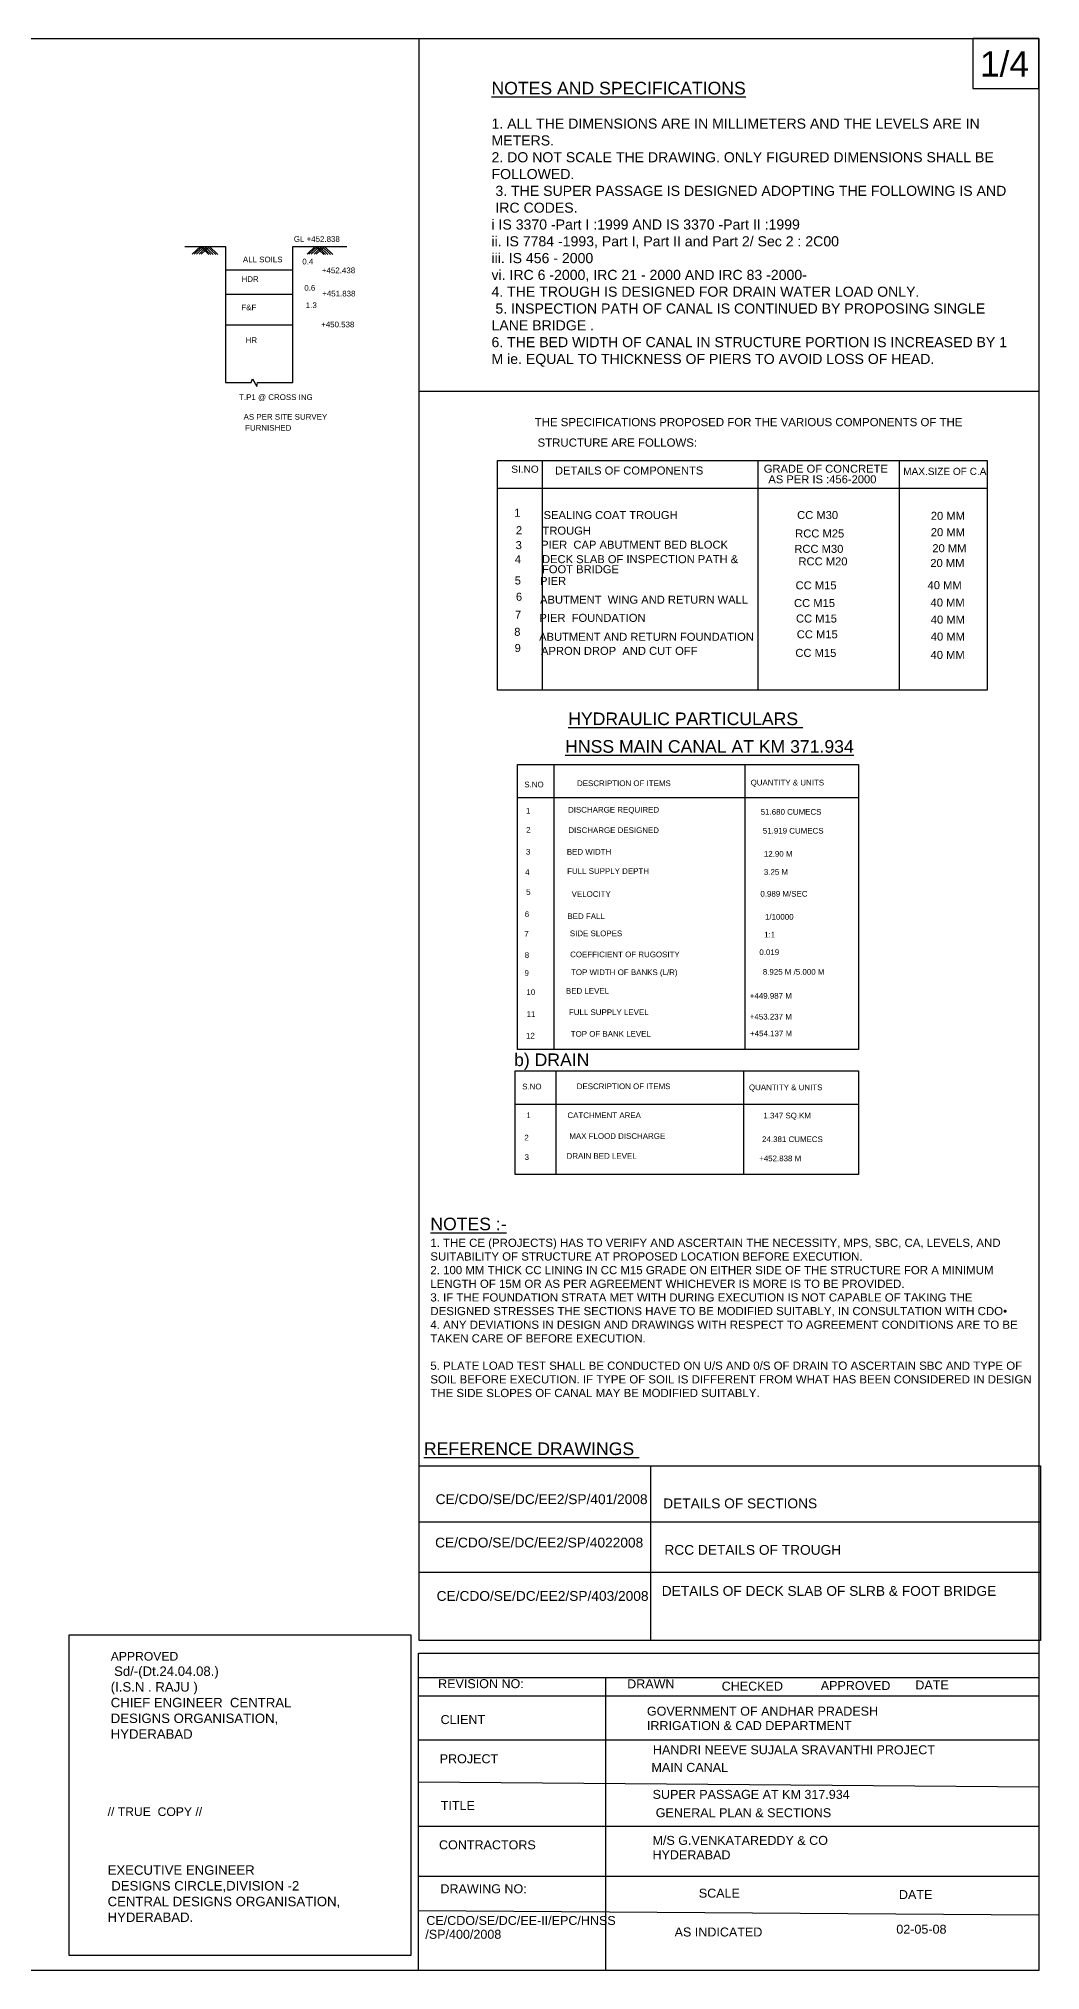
# Model space of a CAD drawing. Header units: millimetres. Extents: x -53216474 to -53196933, y 22129515 to 22144842.
# Drawn here: x -53204884 to -53196933, y 22129515 to 22144842 of the extents above; entities that cross this region are included whole.
import ezdxf

# ---------------------------------------------------------------- set-up
doc = ezdxf.new("R2010")
doc.units = ezdxf.units.MM
doc.header["$MEASUREMENT"] = 0
for name, color, linetype in [('DIMENSION', 7, 'Continuous'), ('DIMENSIONS', 7, 'Continuous'), ('DRAWING', 2, 'Continuous'), ('REF', 22, 'Continuous'), ('TEXT', 7, 'Continuous')]:
    doc.layers.add(name, color=color, linetype=linetype)
doc.styles.get("Standard").update_dxf_attribs({"font": 'arial.ttf', "height": 45})

msp = doc.modelspace()

# ---------------------------------------------------------------- linework, layer by layer
at = {"layer": 'DIMENSION', "color": 0}
for points in [[(-53196944.4, 22129515.1), (-53216474.1, 22129515.1), (-53216474.1, 22144841.9), (-53196944.4, 22144841.9)], [(-53196944.4, 22144841.9), (-53197468.9, 22144841.9), (-53197468.9, 22144445.2), (-53196944.4, 22144445.2)], [(-53201241.1, 22141494.6), (-53197355.7, 22141494.6), (-53197355.7, 22139672.5), (-53201241.1, 22139672.5)], [(-53201082.6, 22139083.4), (-53198377, 22139083.4), (-53198377, 22136821.1), (-53201082.6, 22136821.1)], [(-53201102.4, 22136653.4), (-53198377.2, 22136653.4), (-53198377.2, 22135830.7), (-53201102.4, 22135830.7)]]:
    msp.add_lwpolyline(points, close=True, dxfattribs=at)
for points in [[(-53201863.9, 22133517.6), (-53201863.9, 22144841.9)], [(-53201863.9, 22142044.3), (-53196944.4, 22142044.3)], [(-53200793.6, 22139083.4), (-53200793.6, 22136821.1)], [(-53199279, 22139083.4), (-53199279, 22136821.1)], [(-53201082.6, 22138819.8), (-53198377, 22138819.8)], [(-53200778.9, 22136653.4), (-53200778.9, 22135830.7)], [(-53199288.8, 22136653.4), (-53199288.8, 22135830.7)], [(-53201102.4, 22136389), (-53198377.2, 22136389)]]:
    msp.add_lwpolyline(points, dxfattribs=at)
at = {"layer": 'DIMENSIONS', "color": 0}
for points in [[(-53200888.8, 22141494.6), (-53200888.8, 22139672.5)], [(-53199176.8, 22141494.6), (-53199176.8, 22139672.5)], [(-53198050.2, 22139672.5), (-53198050.2, 22141494.6)], [(-53201241.1, 22141275.7), (-53197355.7, 22141275.7)], [(-53200027.7, 22133517.6), (-53200027.7, 22132132.3)], [(-53201863.9, 22133074.9), (-53196933.4, 22133074.9)], [(-53196933.4, 22132672.6), (-53201863.9, 22132672.6)]]:
    msp.add_lwpolyline(points, dxfattribs=at)
msp.add_lwpolyline([(-53201863.9, 22133517.6), (-53196933.4, 22133517.6), (-53196933.4, 22132132.3), (-53201863.9, 22132132.3)], close=True, dxfattribs=at)
at = {"layer": 'DRAWING', "color": 0}
for points in [[(-53203723, 22143191.4), (-53203400.1, 22143191.4), (-53203400.1, 22142114.9), (-53203197.4, 22142114.9), (-53203185.7, 22142143.7), (-53203152.5, 22142082), (-53203146.9, 22142114.9), (-53202867.4, 22142114.9), (-53202867.4, 22143191.4), (-53202437.4, 22143191.4)], [(-53203664.6, 22143132.1), (-53203599.6, 22143191.4), (-53203532.4, 22143129.3)], [(-53203649.8, 22143132.1), (-53203584.8, 22143191.4), (-53203517.6, 22143129.3)], [(-53203631.4, 22143132.1), (-53203566.4, 22143191.4), (-53203499.2, 22143129.3)], [(-53203610, 22143132.1), (-53203545, 22143191.4), (-53203477.8, 22143129.3)], [(-53203593, 22143132.1), (-53203528, 22143191.4), (-53203460.8, 22143129.3)], [(-53202752.9, 22143132.9), (-53202687.9, 22143192.2), (-53202620.7, 22143130.1)], [(-53202738.1, 22143132.9), (-53202673.1, 22143192.2), (-53202605.9, 22143130.1)], [(-53202719.7, 22143132.9), (-53202654.7, 22143192.2), (-53202587.5, 22143130.1)], [(-53202698.3, 22143132.9), (-53202633.3, 22143192.2), (-53202566.1, 22143130.1)], [(-53202681.3, 22143132.9), (-53202616.3, 22143192.2), (-53202549.1, 22143130.1)], [(-53203400.1, 22143006.8), (-53202867.4, 22143006.8)], [(-53203400.1, 22142815.2), (-53202867.4, 22142815.2)], [(-53203400.1, 22142572.4), (-53202867.4, 22142572.4)]]:
    msp.add_lwpolyline(points, dxfattribs=at)
at = {"layer": 'TEXT', "color": 0}
for points in [[(-53204640.7, 22132176.9), (-53201929.2, 22132176.9), (-53201929.2, 22129632.2), (-53204640.7, 22129632.2)], [(-53201867.9, 22132032.2), (-53196944.4, 22132032.2), (-53196944.4, 22129515.1), (-53201867.9, 22129515.1)]]:
    msp.add_lwpolyline(points, close=True, dxfattribs=at)
for points in [[(-53201867.9, 22131838.3), (-53196944.4, 22131838.3)], [(-53200385.6, 22131834.8), (-53200385.6, 22129515.1)], [(-53201867.9, 22131692.9), (-53196944.4, 22131692.9)], [(-53201867.9, 22131343), (-53196944.4, 22131343)], [(-53201867.9, 22131010.5), (-53196944.4, 22130971.7)], [(-53196944.4, 22130657.9), (-53201867.9, 22130657.9)], [(-53201867.9, 22130263), (-53196944.4, 22130263)], [(-53196944.4, 22129952.3), (-53201867.9, 22129987.8)]]:
    msp.add_lwpolyline(points, dxfattribs=at)

# ---------------------------------------------------------------- texts
at = {"layer": 'DIMENSION', "color": 0}
for s, height, p in [('THE SPECIFICATIONS PROPOSED FOR THE VARIOUS COMPONENTS OF THE ', 65, (-53200946.9, 22141767.1)), ('STRUCTURE ARE FOLLOWS:', 65, (-53200924.2, 22141604.3)), ('%%UHYDRAULIC PARTICULARS ', 100, (-53200680.6, 22139395.4)), ('%%UHNSS MAIN CANAL AT KM 371.934', 100, (-53200704.7, 22139176)), ('S.NO', 45, (-53201029.4, 22138901.7)), ('DESCRIPTION OF ITEMS', 45, (-53200610.6, 22138911.2)), ('QUANTITY & UNITS', 45, (-53199233, 22138916.5)), ('1', 45, (-53201016.3, 22138693)), ('DISCHARGE REQUIRED ', 45, (-53200682.3, 22138701.2)), ('51.680 CUMECS', 45, (-53199153.1, 22138684.4)), ('2', 45, (-53201014.4, 22138541.8)), ('DISCHARGE DESIGNED ', 45, (-53200679.9, 22138539.1)), ('51.919 CUMECS', 45, (-53199136.2, 22138534.6)), ('3', 45, (-53201016.3, 22138367.9)), ('BED WIDTH ', 45, (-53200691.8, 22138367.4)), ('12.90 M', 45, (-53199127.8, 22138351)), ('4', 45, (-53201021.9, 22138207.2)), ('FULL SUPPLY DEPTH ', 45, (-53200689.4, 22138214.9)), ('3.25 M', 45, (-53199127.8, 22138207.5)), ('5', 45, (-53201014.4, 22138048.4)), ('VELOCITY ', 45, (-53200653.6, 22138032.7)), ('0.989 M/SEC', 45, (-53199155.3, 22138034.4)), ('6', 45, (-53201025.7, 22137872.1)), ('BED FALL', 45, (-53200687, 22137856.3)), ('1/10000', 45, (-53199119.3, 22137851.6)), ('7', 45, (-53201029.5, 22137716.2)), ('SIDE SLOPES ', 45, (-53200667.9, 22137720.4)), ('1:1', 45, (-53199125.6, 22137710.2)), ('8', 45, (-53201025.8, 22137548)), ('COEFFICIENT OF RUGOSITY', 45, (-53200665.5, 22137553.5)), ('0.019', 45, (-53199163.6, 22137570.9)), ('9', 45, (-53201027.7, 22137406.2)), ('TOP WIDTH OF BANKS (L/R)', 45, (-53200658.3, 22137411.7)), ('8.925 M /5.000 M', 45, (-53199136.2, 22137414.8)), ('10', 45, (-53201012.5, 22137254.4)), ('BED LEVEL ', 45, (-53200698.9, 22137263.9)), ('+449.987 M', 45, (-53199239.7, 22137224.8)), ('11', 45, (-53201010.6, 22137080.5)), ('FULL SUPPLY LEVEL', 45, (-53200675, 22137094.7)), ('+453.237 M', 45, (-53199239.6, 22137059.2)), ('12', 45, (-53201016.3, 22136908.5)), ('TOP OF BANK LEVEL ', 45, (-53200660.7, 22136923)), ('+454.137 M', 45, (-53199237.5, 22136926.3)), ('b) DRAIN ', 100, (-53201110.2, 22136689.8)), ('S.NO', 45, (-53201046, 22136504.9)), ('DESCRIPTION OF ITEMS ', 45, (-53200613, 22136507)), ('QUANTITY & UNITS ', 45, (-53199246.3, 22136498.6)), ('1', 45, (-53201012.2, 22136277)), ('CATCHMENT AREA', 45, (-53200686.9, 22136277)), ('1.347 SQ.KM', 45, (-53199131.6, 22136274.7)), ('2', 45, (-53201029.1, 22136099.7)), ('MAX FLOOD DISCHARGE ', 45, (-53200672.1, 22136112.4)), ('3', 45, (-53201027, 22135945.7)), ('DRAIN BED LEVEL ', 45, (-53200693.2, 22135954.1)), ('24.381 CUMECS', 45, (-53199142.2, 22136086.9)), ('+452.838 M', 45, (-53199165.4, 22135934.9))]:
    msp.add_text(s, height=height, dxfattribs=at).set_placement(p)
at = {"layer": 'DIMENSION', "color": 0, "attachment_point": 1}
for s, insert, char_height, width in [('{\\H1.3333x;\\LNOTES AND SPECIFICATIONS  \\P}\\P{\\H1.0667x;1. ALL THE DIMENSIONS ARE IN MILLIMETERS AND THE LEVELS ARE IN METERS. \\P2. DO NOT SCALE THE DRAWING. ONLY FIGURED DIMENSIONS SHALL BE FOLLOWED.\\P 3. THE SUPER PASSAGE IS DESIGNED ADOPTING THE FOLLOWING IS AND\\P IRC CODES.\\Pi IS 3370 -Part I :1999 AND IS 3370 -Part II :1999 \\Pii. IS 7784 -1993, Part I, Part II and Part 2/ Sec 2 : 2C00 \\Piii. IS 456 - 2000 \\Pvi. IRC 6 -2000, IRC 21 - 2000 AND IRC 83 -2000- \\P4. THE TROUGH IS DESIGNED FOR DRAIN WATER LOAD ONLY.\\P 5. INSPECTION PATH OF CANAL IS CONTINUED BY PROPOSING SINGLE LANE BRIDGE . \\P6. THE BED WIDTH OF CANAL IN STRUCTURE PORTION IS INCREASED BY 1 M ie. EQUAL TO THICKNESS OF PIERS TO AVOID LOSS OF HEAD.} ', (-53201289.7, 22144499.3), 75, 4113.923), ('{\\H1.5385x;\\LNOTES :- \\P}1. THE CE (PROJECTS) HAS TO VERIFY AND ASCERTAIN THE NECESSITY, MPS, SBC, CA, LEVELS, AND SUITABILITY OF STRUCTURE AT PROPOSED LOCATION BEFORE EXECUTION. \\P2. 100 MM THICK CC LINING IN CC M15 GRADE ON EITHER SIDE OF THE STRUCTURE FOR A MINIMUM LENGTH OF 15M OR AS PER AGREEMENT WHICHEVER IS MORE IS TO BE PROVIDED. \\P3. IF THE FOUNDATION STRATA MET WITH DURING EXECUTION IS NOT CAPABLE OF TAKING THE DESIGNED STRESSES THE SECTIONS HAVE TO BE MODIFIED SUITABLY, IN CONSULTATION WITH CDO• \\P4. ANY DEVIATIONS IN DESIGN AND DRAWINGS WITH RESPECT TO AGREEMENT CONDITIONS ARE TO BE TAKEN CARE OF BEFORE EXECUTION. \\P\\P5. PLATE LOAD TEST SHALL BE CONDUCTED ON U/S AND 0/S OF DRAIN TO ASCERTAIN SBC AND TYPE OF SOIL BEFORE EXECUTION. IF TYPE OF SOIL IS DIFFERENT FROM WHAT HAS BEEN CONSIDERED IN DESIGN THE SIDE SLOPES OF CANAL MAY BE MODIFIED SUITABLY. ', (-53201774.9, 22135487.2), 65, 4778.522)]:
    msp.add_mtext(s, dxfattribs=dict(at, insert=insert, char_height=char_height, width=width))
at = {"layer": 'DIMENSIONS', "color": 0}
msp.add_text('SI.NO', height=57.13, dxfattribs=at).set_placement((-53201132.4, 22141397.3))
at = {"layer": 'REF', "color": 0}
msp.add_text('1/4', height=200, dxfattribs=at).set_placement((-53197412.5, 22144541.4))
at = {"layer": 'TEXT', "color": 0}
for s, height, p in [('GL +452.838', 45, (-53202858.5, 22143229.5)), ('ALL SOILS', 45, (-53203262.6, 22143067)), ('0.4', 45, (-53202791.3, 22143050.4)), ('HDR', 45, (-53203273.2, 22142911.8)), ('0.6', 45, (-53202775.1, 22142842.1)), ('+452.438', 45, (-53202635.7, 22142981)), ('1.3', 45, (-53202763.4, 22142704)), ('+451.838', 45, (-53202633.4, 22142796.4)), ('F&F', 45, (-53203275.1, 22142687)), ('+450.538', 45, (-53202641.7, 22142551.6)), ('HR', 45, (-53203240.6, 22142427.4)), ('T.P1 @ CROSS ING', 45, (-53203292.5, 22141974.9)), ('AS PER SITE SURVEY', 45, (-53203257.2, 22141818.8)), ('FURNISHED', 45, (-53203245.2, 22141731)), ('DETAILS OF COMPONENTS', 63.476, (-53200785.9, 22141383.4)), ('GRADE OF CONCRETE ', 63.476, (-53199129, 22141397.8)), ('AS PER IS :456-2000', 63.476, (-53199092.2, 22141314)), ('MAX.SIZE OF C.A ', 57.129, (-53198022.2, 22141379.9)), ('1 ', 63.48, (-53201109.5, 22141048.1)), ('SEALING COAT TROUGH ', 63.476, (-53200876.2, 22141030.2)), ('CC M30', 63.48, (-53198864.1, 22141030.3)), ('20 MM', 63.48, (-53197802.9, 22141024)), ('2', 63.5, (-53201096, 22140909.8)), ('TROUGH ', 63.48, (-53200884.7, 22140906.5)), ('RCC M25', 63.48, (-53198879.5, 22140884)), ('20 MM', 63.48, (-53197802.9, 22140894.2)), ('4', 63.5, (-53201104.7, 22140680)), ('3', 63.5, (-53201098.3, 22140791.8)), ('PIER  CAP ABUTMENT BED BLOCK ', 63.476, (-53200895.6, 22140794.8)), ('DECK SLAB OF INSPECTION PATH & ', 63.476, (-53200888.7, 22140680.2)), ('RCC M30', 63.48, (-53198886.2, 22140762)), ('20 MM', 63.48, (-53197790.9, 22140766.9)), ('FOOT BRIDGE', 63.476, (-53200888.7, 22140600.1)), ('RCC M20', 63.48, (-53198853.3, 22140662.5)), ('20 MM', 63.48, (-53197806.9, 22140649.9)), ('5', 63.5, (-53201105.4, 22140511.1)), ('6', 63.5, (-53201095.9, 22140382.1)), ('PIER ', 63.48, (-53200904.2, 22140507.3)), ('CC M15', 63.48, (-53198876.2, 22140472.5)), ('40 MM', 63.48, (-53197828.9, 22140473.7)), ('7', 63.5, (-53201103.3, 22140240)), ('ABUTMENT  WING AND RETURN WALL ', 63.476, (-53200904.2, 22140358.8)), ('CC M15', 63.48, (-53198888.5, 22140332.1)), ('40 MM', 63.48, (-53197805, 22140336.2)), ('8', 63.5, (-53201109.3, 22140103.6)), ('PIER  FOUNDATION ', 63.476, (-53200909.3, 22140214.6)), ('CC M15', 63.48, (-53198873, 22140209.3)), ('CC M15', 63.48, (-53198866.7, 22140084)), ('40 MM', 63.48, (-53197803, 22140201)), ('40 MM', 63.48, (-53197803, 22140065.8)), ('9', 63.5, (-53201106.4, 22139975)), ('ABUTMENT AND RETURN FOUNDATION ', 63.476, (-53200911.8, 22140064)), ('APRON DROP  AND CUT OFF ', 63.476, (-53200896.3, 22139952.6)), ('CC M15', 63.48, (-53198877.8, 22139936.6)), ('40 MM', 63.48, (-53197805, 22139920.8)), ('%%UREFERENCE DRAWINGS ', 100, (-53201826.2, 22133603.9)), ('CE/CDO/SE/DC/EE2/SP/401/2008', 77.92, (-53201732.7, 22133214.5)), ('DETAILS OF SECTIONS ', 77.92, (-53199926.8, 22133181.2)), ('CE/CDO/SE/DC/EE2/SP/4022008', 77.92, (-53201737, 22132870.4)), ('RCC DETAILS OF TROUGH ', 77.92, (-53199917.3, 22132812.3)), ('CE/CDO/SE/DC/EE2/SP/403/2008', 77.92, (-53201725, 22132446.9)), ('DETAILS OF DECK SLAB OF SLRB & FOOT BRIDGE ', 77.92, (-53199938.6, 22132486.6)), ('REVISION NO:', 71.2, (-53201713.2, 22131754.2)), ('DRAWN ', 71.2, (-53200212.8, 22131752.8)), ('CHECKED ', 71.2, (-53199462.6, 22131734.9)), ('APPROVED ', 71.2, (-53198676.5, 22131739.4)), ('DATE ', 71.2, (-53197925.6, 22131743.9)), ('GOVERNMENT OF ANDHAR PRADESH ', 71.2, (-53200056, 22131536.2)), ('CLIENT', 71.2, (-53201693.7, 22131469.2)), ('IRRIGATION & CAD DEPARTMENT ', 71.2, (-53200056, 22131421.8)), ('HANDRI NEEVE SUJALA SRAVANTHI PROJECT ', 71.2, (-53200008.1, 22131229.8)), ('PROJECT', 71.2, (-53201700.7, 22131158.6)), ('MAIN CANAL ', 71.2, (-53200020.2, 22131090)), ('SUPER PASSAGE AT KM 317.934', 71.2, (-53200011, 22130875.8)), ('TITLE ', 71.2, (-53201692.3, 22130787.5)), ('GENERAL PLAN & SECTIONS ', 71.2, (-53199986.4, 22130730.3)), ('CONTRACTORS ', 71.2, (-53201706.2, 22130475.6)), ('M/S G.VENKATAREDDY & CO ', 71.2, (-53200011.9, 22130510.7)), ('HYDERABAD ', 71.2, (-53200011.9, 22130396.4)), ('DRAWING NO:', 71.2, (-53201695, 22130127.1)), ('SCALE ', 71.2, (-53199644.2, 22130091.9)), ('DATE ', 71.2, (-53198056, 22130080.8)), ('CE/CDO/SE/DC/EE-II/EPC/HNSS', 71.2, (-53201807, 22129875.3)), ('02-05-08', 71.2, (-53198076.7, 22129806)), ('/SP/400/2008', 71.2, (-53201814.7, 22129765.7)), ('AS INDICATED ', 71.2, (-53199836.3, 22129783.9))]:
    msp.add_text(s, height=height, dxfattribs=at).set_placement(p)
at = {"layer": 'TEXT', "color": 0, "char_height": 69.052, "attachment_point": 1}
for s, insert, width in [('APPROVED \\P {\\H1.0833x;Sd/-(Dt.24.04.08.) \\P(I.S.N . RAJU ) \\PCHIEF ENGINEER  CENTRAL DESIGNS ORGANISATION, HYDERABAD }', (-53204311.7, 22132041.6), 1851.987), ('// TRUE  COPY // \\P\\P\\P\\P{\\H1.0833x;EXECUTIVE ENGINEER \\P DESIGNS CIRCLE,DIVISION -2 CENTRAL DESIGNS ORGANISATION, HYDERABAD.}', (-53204336.3, 22130808.7), 1870.815)]:
    msp.add_mtext(s, dxfattribs=dict(at, insert=insert, width=width))

doc.saveas('drawing.dxf')
